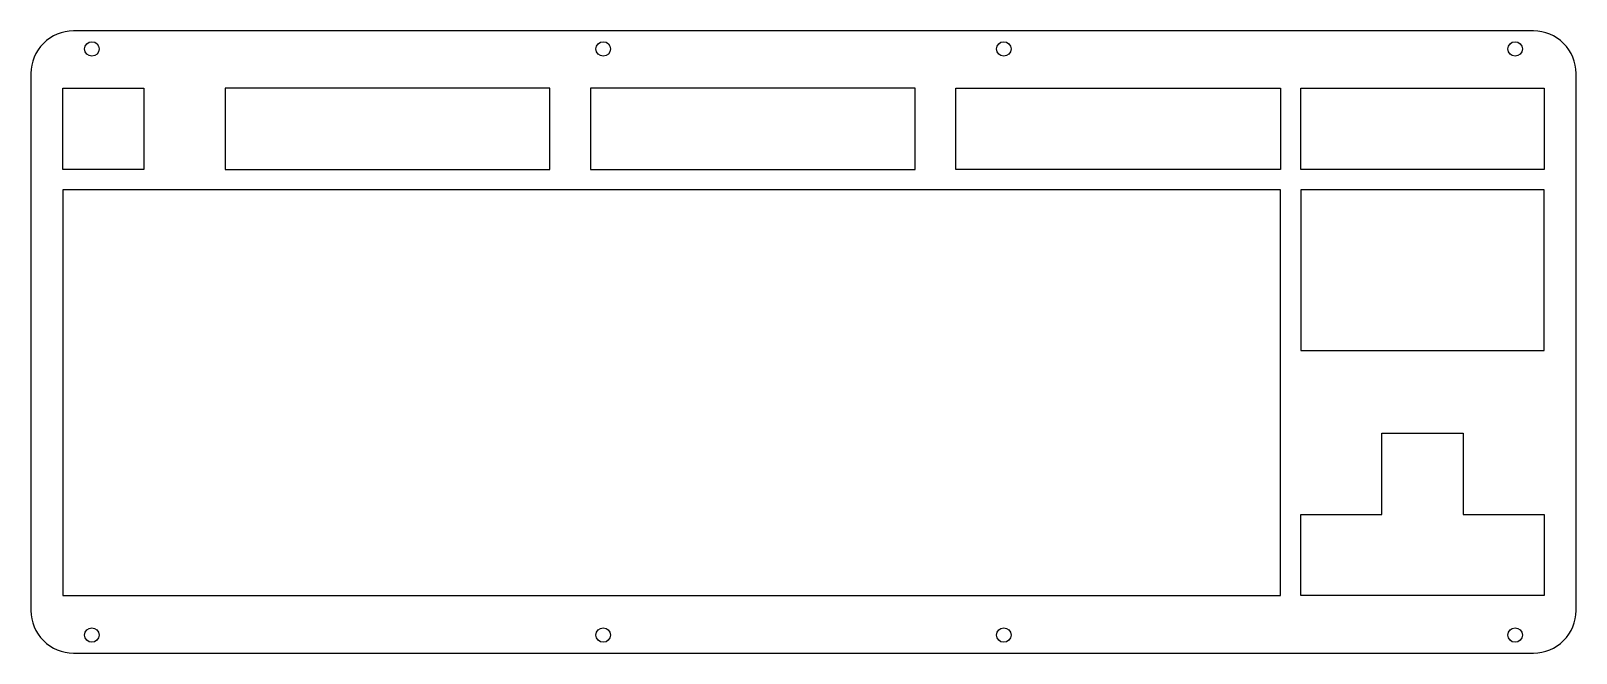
# Model space of a CAD drawing. Header units: millimetres. Extents: x 0 to 363, y 0 to 146.
import ezdxf

# ---------------------------------------------------------------- set-up
doc = ezdxf.new("R2010")
doc.units = ezdxf.units.MM
doc.header["$MEASUREMENT"] = 0

msp = doc.modelspace()

# ---------------------------------------------------------------- linework, layer by layer
for p, q in [((274.25, 132.61), (293.3, 132.61)), ((293.3, 113.56), (274.25, 113.56))]:
    msp.add_line(p, q)
msp.add_lwpolyline([(362.68, 10.07), (362.68, 136.08, 0.414214), (352.68, 146.08), (10.07, 146.08, 0.414214), (0.07, 136.08), (0.07, 123.08), (0.07, 10.07, 0.414214), (10.07, 0.07), (20.64, 0.07), (352.68, 0.07, 0.414214)], format="xyb", close=True)
for points in [[(26.6, 132.61), (26.6, 113.56), (7.55, 113.56), (7.55, 132.61)], [(64.7, 132.61), (45.65, 132.61), (45.65, 113.56), (64.7, 113.56), (102.8, 113.56), (121.85, 113.56), (121.85, 132.61), (102.8, 132.61)], [(188.52, 132.61), (150.42, 132.61), (131.37, 132.61), (131.37, 113.56), (150.42, 113.56), (188.52, 113.56), (207.57, 113.56), (207.57, 132.61)], [(236.15, 113.56), (217.1, 113.56), (217.1, 132.61), (236.15, 132.61), (274.25, 132.61), (293.3, 132.61), (293.3, 113.56), (274.25, 113.56)], [(301.08, 132.61), (317.11, 132.61), (336.16, 132.61), (355.21, 132.61), (355.21, 113.56), (336.16, 113.56), (317.11, 113.56), (298.06, 113.56), (298.06, 132.61)], [(26.6, 108.8), (7.55, 108.8), (7.55, 89.75), (7.55, 13.55), (9.93, 13.55), (28.98, 13.55), (271.86, 13.55), (290.91, 13.55), (293.3, 13.55), (293.3, 89.75), (293.3, 108.8), (274.25, 108.8)], [(298.06, 71.09), (355.21, 71.09), (355.21, 108.8), (298.06, 108.8), (298.06, 89.75)], [(336.16, 32.6), (355.21, 32.6), (355.21, 13.55), (336.16, 13.55), (317.11, 13.55), (298.06, 13.55), (298.06, 32.6), (317.11, 32.6), (317.11, 51.65), (336.16, 51.65)]]:
    msp.add_lwpolyline(points, close=True)
for centre in [(14.38, 141.85), (134.38, 141.85), (228.38, 141.85), (348.38, 141.85), (14.37, 4.31), (134.37, 4.31), (228.38, 4.3), (348.38, 4.3)]:
    msp.add_circle(centre, 1.7)

doc.saveas('drawing.dxf')
